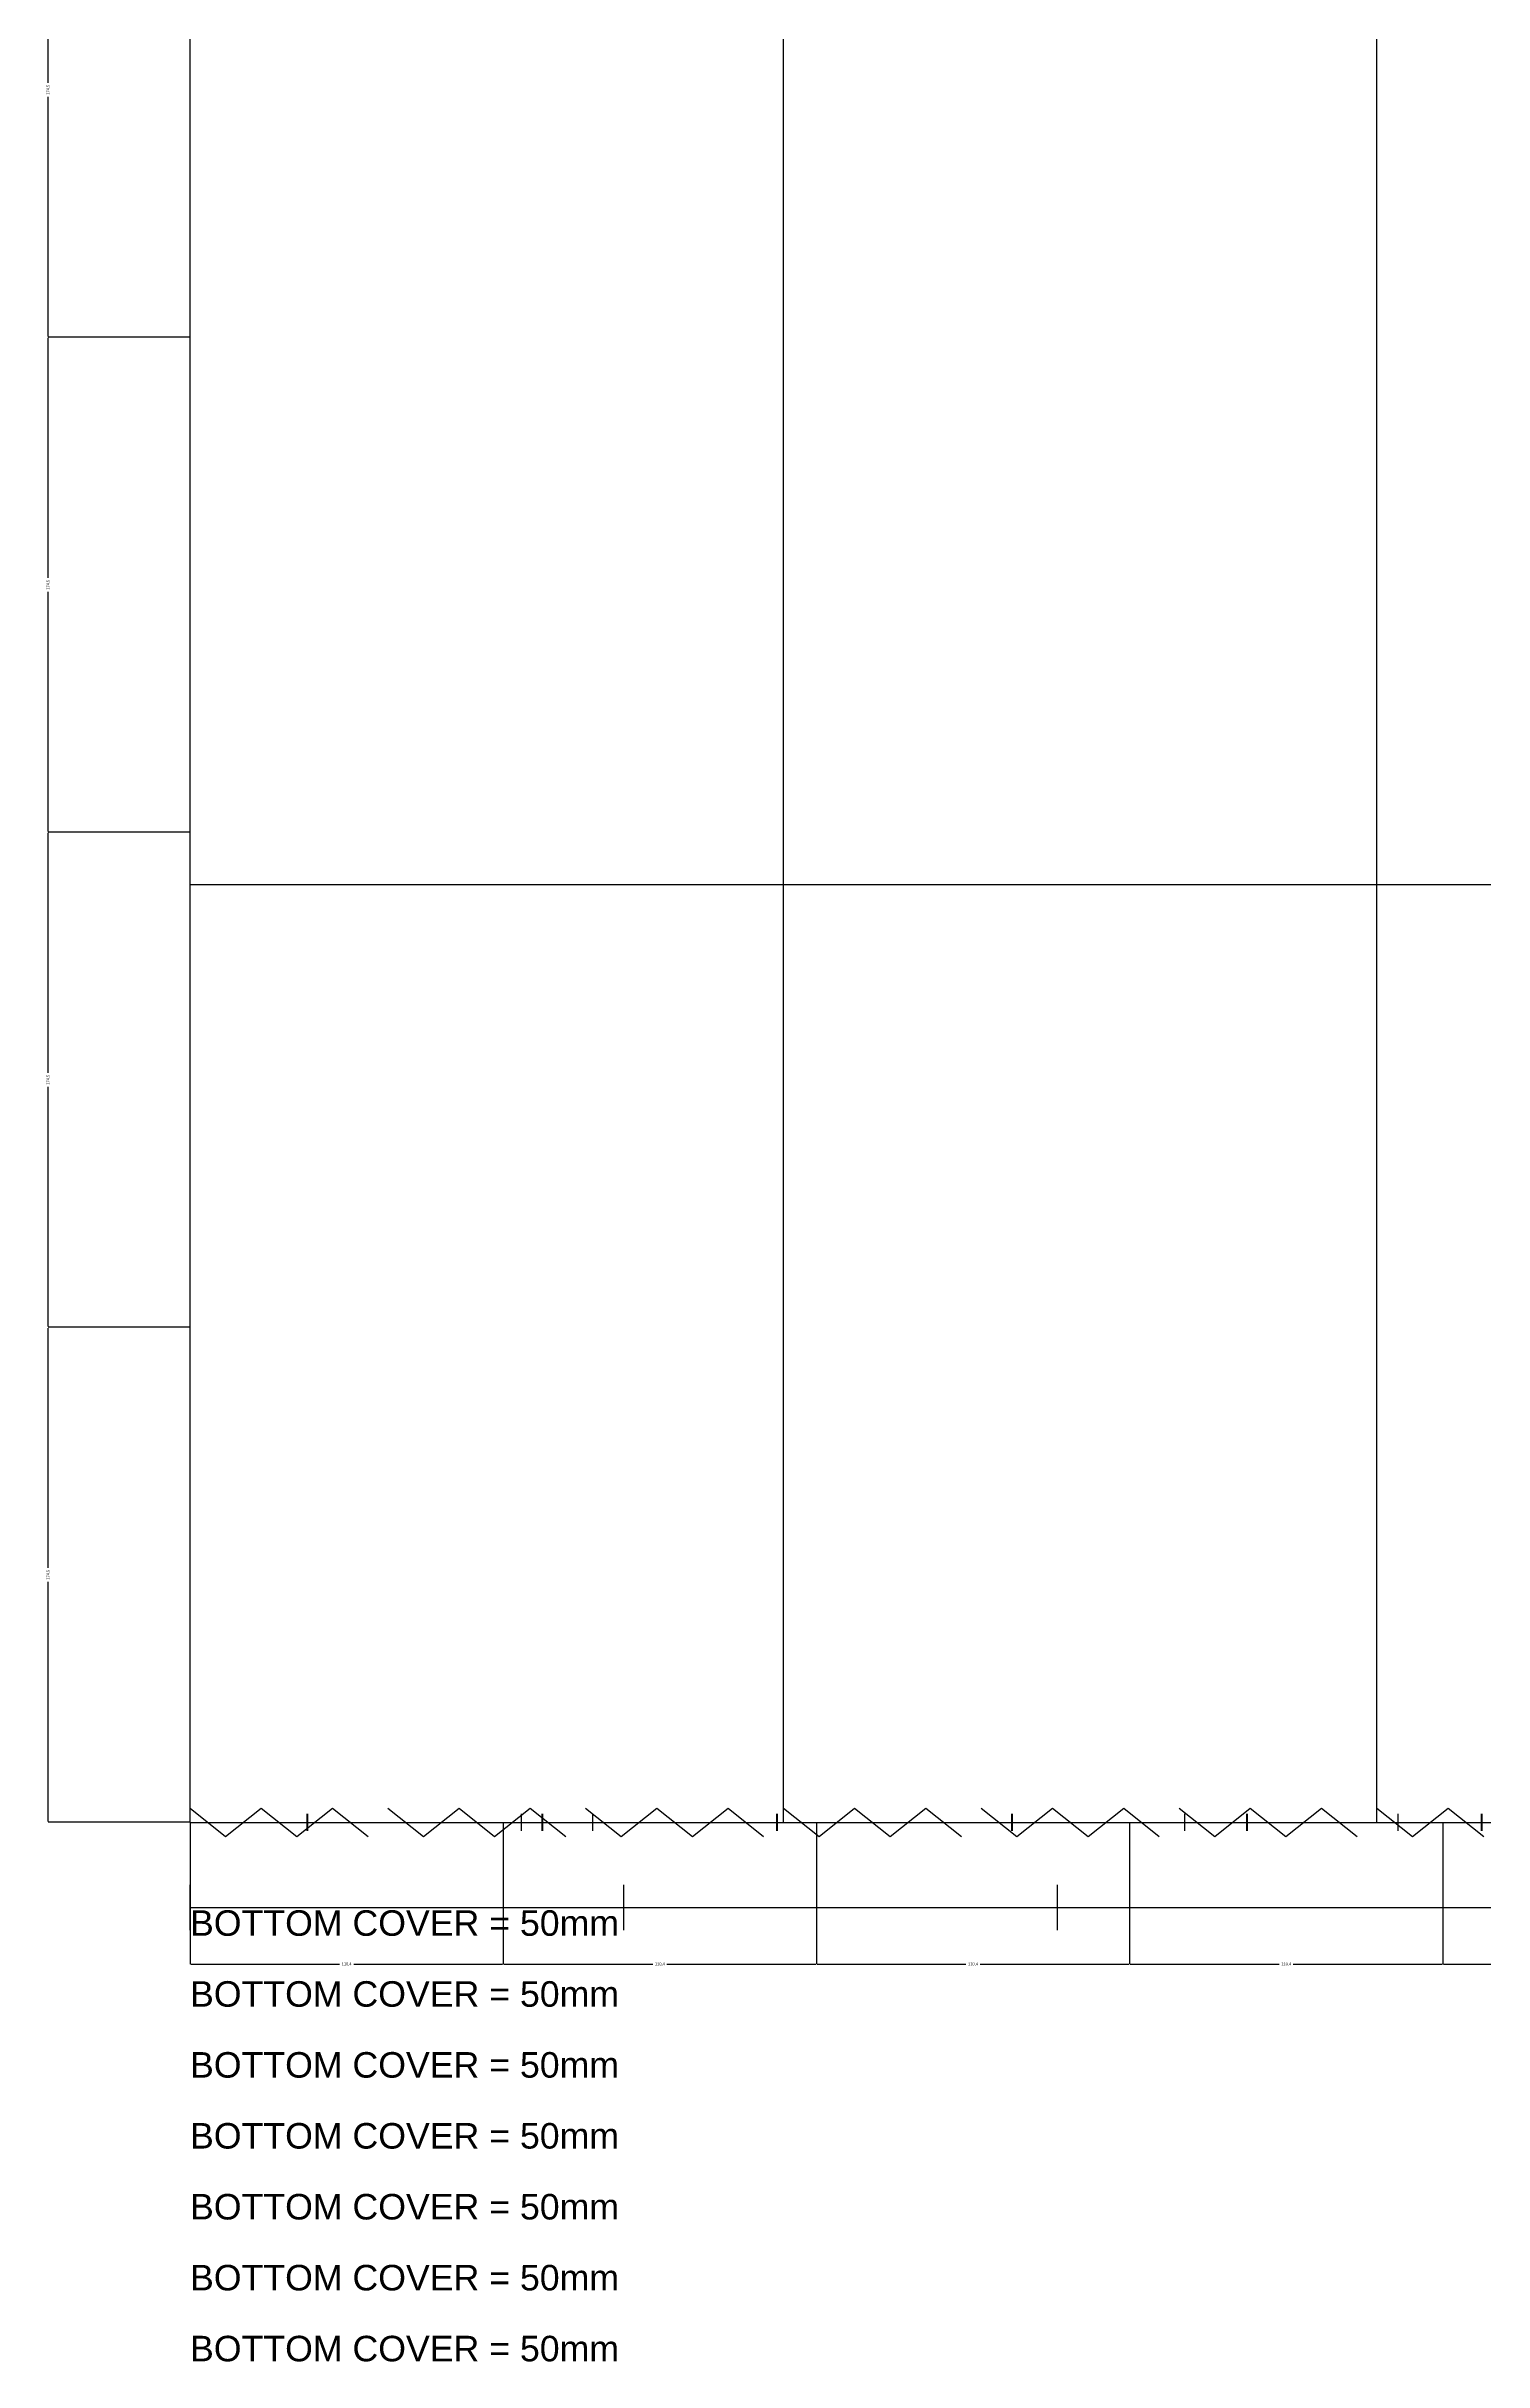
# Model space of a CAD drawing. Header units: inches. Extents: x -5298 to 11252, y 8210 to 22495.
# Drawn here: x 6446 to 6952, y 11313 to 12129 of the extents above; entities that cross this region are included whole.
import ezdxf

# ---------------------------------------------------------------- set-up
doc = ezdxf.new("R2010")
doc.units = ezdxf.units.IN
doc.header["$LTSCALE"] = 11
doc.header["$MEASUREMENT"] = 0
doc.layers.get('Defpoints').update_dxf_attribs({"color": 40})
for name, color, linetype in [('BEAM', 3, 'Continuous'), ('break', 1, 'Continuous'), ('D7', 2, 'Continuous'), ('dim', 3, 'Continuous'), ('IRON', 1, 'Continuous'), ('MABAT', 4, 'Continuous'), ('TXT', 4, 'Continuous')]:
    doc.layers.add(name, color=color, linetype=linetype)
doc.layers.add('W-Conc', color=3, linetype='Continuous', lineweight=40)
doc.styles.get("Standard").update_dxf_attribs({"font": 'arial.ttf'})
doc.dimstyles.get("Standard").update_dxf_attribs({"dimtxt": 2.5, "dimasz": 2.5, "dimexe": 1.25, "dimexo": 0.625, "dimtad": 1, "dimtxsty": 'Standard', "dimcen": 2.5, "dimazin": 3, "dimtfac": 1, "dimtmove": 0, "dimatfit": 3})

# ---------------------------------------------------------------- blocks, each defined once
blk = doc.blocks.new('_CLOSEDFILLED')
at = {"color": 0, "linetype": 'BYBLOCK'}
blk.add_solid([(-1, 0.2), (0, 0), (-1, -0.2)], dxfattribs=at)
blk = doc.blocks.new('*D1')
at = {"color": 2}
for p, q in [((6496.31, 11503.27), (6496.31, 11453.27)), ((6606.71, 11503.27), (6606.71, 11453.27)), ((6496.56, 11453.27), (6549.01, 11453.27)), ((6554.01, 11453.27), (6606.46, 11453.27))]:
    blk.add_line(p, q, dxfattribs=at)
at = {"layer": 'Defpoints'}
for p in [(6496.31, 11503.27), (6606.71, 11503.27), (6496.31, 11453.27)]:
    blk.add_point(p, dxfattribs=at)
at = {"layer": 'dim', "color": 2, "xscale": 0.25, "yscale": 0.25, "rotation": 180}
blk.add_blockref('_CLOSEDFILLED', (6496.31, 11453.27), dxfattribs=at)
at = {"layer": 'dim', "color": 2, "xscale": 0.25, "yscale": 0.25}
blk.add_blockref('_CLOSEDFILLED', (6606.71, 11453.27), dxfattribs=at)
at = {"layer": 'dim', "color": 0, "insert": (6551.51, 11453.27), "char_height": 1, "attachment_point": 5}
blk.add_mtext('110,4', dxfattribs=at)
blk = doc.blocks.new('*D2')
at = {"color": 2}
for p, q in [((6606.71, 11503.27), (6606.71, 11453.27)), ((6717.11, 11503.27), (6717.11, 11453.27)), ((6606.96, 11453.27), (6659.41, 11453.27)), ((6664.41, 11453.27), (6716.86, 11453.27))]:
    blk.add_line(p, q, dxfattribs=at)
at = {"layer": 'Defpoints'}
for p in [(6606.71, 11503.27), (6717.11, 11503.27), (6606.71, 11453.27)]:
    blk.add_point(p, dxfattribs=at)
at = {"layer": 'dim', "color": 2, "xscale": 0.25, "yscale": 0.25, "rotation": 180}
blk.add_blockref('_CLOSEDFILLED', (6606.71, 11453.27), dxfattribs=at)
at = {"layer": 'dim', "color": 2, "xscale": 0.25, "yscale": 0.25}
blk.add_blockref('_CLOSEDFILLED', (6717.11, 11453.27), dxfattribs=at)
at = {"layer": 'dim', "color": 0, "insert": (6661.91, 11453.27), "char_height": 1, "attachment_point": 5}
blk.add_mtext('110,4', dxfattribs=at)
blk = doc.blocks.new('*D3')
at = {"color": 2}
for p, q in [((6717.11, 11503.27), (6717.11, 11453.27)), ((6827.51, 11503.27), (6827.51, 11453.27)), ((6717.36, 11453.27), (6769.81, 11453.27)), ((6774.81, 11453.27), (6827.26, 11453.27))]:
    blk.add_line(p, q, dxfattribs=at)
at = {"layer": 'Defpoints'}
for p in [(6717.11, 11503.27), (6827.51, 11503.27), (6717.11, 11453.27)]:
    blk.add_point(p, dxfattribs=at)
at = {"layer": 'dim', "color": 2, "xscale": 0.25, "yscale": 0.25, "rotation": 180}
blk.add_blockref('_CLOSEDFILLED', (6717.11, 11453.27), dxfattribs=at)
at = {"layer": 'dim', "color": 2, "xscale": 0.25, "yscale": 0.25}
blk.add_blockref('_CLOSEDFILLED', (6827.51, 11453.27), dxfattribs=at)
at = {"layer": 'dim', "color": 0, "insert": (6772.31, 11453.27), "char_height": 1, "attachment_point": 5}
blk.add_mtext('110,4', dxfattribs=at)
blk = doc.blocks.new('*D4')
at = {"color": 2}
for p, q in [((6827.51, 11503.27), (6827.51, 11453.27)), ((6937.91, 11503.27), (6937.91, 11453.27)), ((6827.76, 11453.27), (6880.21, 11453.27)), ((6885.21, 11453.27), (6937.66, 11453.27))]:
    blk.add_line(p, q, dxfattribs=at)
at = {"layer": 'Defpoints'}
for p in [(6827.51, 11503.27), (6937.91, 11503.27), (6827.51, 11453.27)]:
    blk.add_point(p, dxfattribs=at)
at = {"layer": 'dim', "color": 2, "xscale": 0.25, "yscale": 0.25, "rotation": 180}
blk.add_blockref('_CLOSEDFILLED', (6827.51, 11453.27), dxfattribs=at)
at = {"layer": 'dim', "color": 2, "xscale": 0.25, "yscale": 0.25}
blk.add_blockref('_CLOSEDFILLED', (6937.91, 11453.27), dxfattribs=at)
at = {"layer": 'dim', "color": 0, "insert": (6882.71, 11453.27), "char_height": 1, "attachment_point": 5}
blk.add_mtext('110,4', dxfattribs=at)
blk = doc.blocks.new('*D5')
at = {"color": 2}
for p, q in [((6937.91, 11503.27), (6937.91, 11453.27)), ((7048.31, 11503.27), (7048.31, 11453.27)), ((6938.16, 11453.27), (6990.61, 11453.27)), ((6995.61, 11453.27), (7048.06, 11453.27))]:
    blk.add_line(p, q, dxfattribs=at)
at = {"layer": 'Defpoints'}
for p in [(6937.91, 11503.27), (7048.31, 11503.27), (6937.91, 11453.27)]:
    blk.add_point(p, dxfattribs=at)
at = {"layer": 'dim', "color": 2, "xscale": 0.25, "yscale": 0.25, "rotation": 180}
blk.add_blockref('_CLOSEDFILLED', (6937.91, 11453.27), dxfattribs=at)
at = {"layer": 'dim', "color": 2, "xscale": 0.25, "yscale": 0.25}
blk.add_blockref('_CLOSEDFILLED', (7048.31, 11453.27), dxfattribs=at)
at = {"layer": 'dim', "color": 0, "insert": (6993.11, 11453.27), "char_height": 1, "attachment_point": 5}
blk.add_mtext('110,4', dxfattribs=at)
blk = doc.blocks.new('*D73')
at = {"color": 2}
for p, q in [((6496.31, 11677.77), (6446.31, 11677.77)), ((6446.31, 11593.02), (6446.31, 11677.52)), ((6446.31, 11503.52), (6446.31, 11588.02)), ((6496.31, 11503.27), (6446.31, 11503.27))]:
    blk.add_line(p, q, dxfattribs=at)
at = {"layer": 'Defpoints'}
for p in [(6496.31, 11677.77), (6446.31, 11503.27), (6496.31, 11503.27)]:
    blk.add_point(p, dxfattribs=at)
at = {"layer": 'dim', "color": 2, "xscale": 0.25, "yscale": 0.25}
for p, rotation in [((6446.31, 11677.77), 90), ((6446.31, 11503.27), 270)]:
    blk.add_blockref('_CLOSEDFILLED', p, dxfattribs=dict(at, rotation=rotation))
at = {"layer": 'dim', "color": 0, "insert": (6446.31, 11590.52), "char_height": 1, "attachment_point": 5, "rotation": 90}
blk.add_mtext('174,5', dxfattribs=at)
blk = doc.blocks.new('*D74')
at = {"color": 2}
for p, q in [((6496.31, 11852.27), (6446.31, 11852.27)), ((6446.31, 11767.52), (6446.31, 11852.02)), ((6446.31, 11678.02), (6446.31, 11762.52)), ((6496.31, 11677.77), (6446.31, 11677.77))]:
    blk.add_line(p, q, dxfattribs=at)
at = {"layer": 'Defpoints'}
for p in [(6496.31, 11852.27), (6446.31, 11677.77), (6496.31, 11677.77)]:
    blk.add_point(p, dxfattribs=at)
at = {"layer": 'dim', "color": 2, "xscale": 0.25, "yscale": 0.25}
for p, rotation in [((6446.31, 11852.27), 90), ((6446.31, 11677.77), 270)]:
    blk.add_blockref('_CLOSEDFILLED', p, dxfattribs=dict(at, rotation=rotation))
at = {"layer": 'dim', "color": 0, "insert": (6446.31, 11765.02), "char_height": 1, "attachment_point": 5, "rotation": 90}
blk.add_mtext('174,5', dxfattribs=at)
blk = doc.blocks.new('*D75')
at = {"color": 2}
for p, q in [((6496.31, 12026.76), (6446.31, 12026.76)), ((6446.31, 11942.01), (6446.31, 12026.51)), ((6446.31, 11852.52), (6446.31, 11937.01)), ((6496.31, 11852.27), (6446.31, 11852.27))]:
    blk.add_line(p, q, dxfattribs=at)
at = {"layer": 'Defpoints'}
for p in [(6496.31, 12026.76), (6446.31, 11852.27), (6496.31, 11852.27)]:
    blk.add_point(p, dxfattribs=at)
at = {"layer": 'dim', "color": 2, "xscale": 0.25, "yscale": 0.25}
for p, rotation in [((6446.31, 12026.76), 90), ((6446.31, 11852.27), 270)]:
    blk.add_blockref('_CLOSEDFILLED', p, dxfattribs=dict(at, rotation=rotation))
at = {"layer": 'dim', "color": 0, "insert": (6446.31, 11939.51), "char_height": 1, "attachment_point": 5, "rotation": 90}
blk.add_mtext('174,5', dxfattribs=at)
blk = doc.blocks.new('*D76')
at = {"color": 2}
for p, q in [((6496.31, 12201.26), (6446.31, 12201.26)), ((6446.31, 12116.51), (6446.31, 12201.01)), ((6446.31, 12027.01), (6446.31, 12111.51)), ((6496.31, 12026.76), (6446.31, 12026.76))]:
    blk.add_line(p, q, dxfattribs=at)
at = {"layer": 'Defpoints'}
for p in [(6496.31, 12201.26), (6446.31, 12026.76), (6496.31, 12026.76)]:
    blk.add_point(p, dxfattribs=at)
at = {"layer": 'dim', "color": 2, "xscale": 0.25, "yscale": 0.25}
for p, rotation in [((6446.31, 12201.26), 90), ((6446.31, 12026.76), 270)]:
    blk.add_blockref('_CLOSEDFILLED', p, dxfattribs=dict(at, rotation=rotation))
at = {"layer": 'dim', "color": 0, "insert": (6446.31, 12114.01), "char_height": 1, "attachment_point": 5, "rotation": 90}
blk.add_mtext('174,5', dxfattribs=at)

msp = doc.modelspace()

# ---------------------------------------------------------------- linework, layer by layer
at = {"layer": 'BEAM', "color": 5}
for p, q in [((6496.312, 11503.269), (6496.312, 17785.198)), ((6705.492, 11503.269), (6705.492, 17785.198)), ((6914.672, 11503.269), (6914.672, 17785.198)), ((6496.312, 11833.897), (10470.731, 11833.897)), ((6496.312, 11503.269), (10470.731, 11503.269))]:
    msp.add_line(p, q, dxfattribs=at)
at = {"layer": 'break', "color": 7}
for p, q in [((6496.312, 11508.269), (6508.862, 11498.269)), ((6508.862, 11498.269), (6521.413, 11508.269)), ((6521.413, 11508.269), (6533.964, 11498.269)), ((6533.964, 11498.269), (6546.515, 11508.269)), ((6546.515, 11508.269), (6559.066, 11498.269)), ((6566.038, 11508.269), (6578.589, 11498.269)), ((6578.589, 11498.269), (6591.14, 11508.269)), ((6591.14, 11508.269), (6603.691, 11498.269)), ((6603.691, 11498.269), (6616.242, 11508.269)), ((6616.242, 11508.269), (6628.792, 11498.269)), ((6635.765, 11508.269), (6648.316, 11498.269)), ((6648.316, 11498.269), (6660.867, 11508.269)), ((6660.867, 11508.269), (6673.417, 11498.269)), ((6673.417, 11498.269), (6685.968, 11508.269)), ((6685.968, 11508.269), (6698.519, 11498.269)), ((6705.492, 11508.269), (6718.042, 11498.269)), ((6718.042, 11498.269), (6730.593, 11508.269)), ((6730.593, 11508.269), (6743.144, 11498.269)), ((6743.144, 11498.269), (6755.695, 11508.269)), ((6755.695, 11508.269), (6768.246, 11498.269)), ((6775.218, 11508.269), (6787.769, 11498.269)), ((6787.769, 11498.269), (6800.32, 11508.269)), ((6800.32, 11508.269), (6812.871, 11498.269)), ((6812.871, 11498.269), (6825.421, 11508.269)), ((6825.421, 11508.269), (6837.972, 11498.269)), ((6844.945, 11508.269), (6857.496, 11498.269)), ((6857.496, 11498.269), (6870.047, 11508.269)), ((6870.047, 11508.269), (6882.597, 11498.269)), ((6882.597, 11498.269), (6895.148, 11508.269)), ((6895.148, 11508.269), (6907.699, 11498.269)), ((6914.672, 11508.269), (6927.222, 11498.269)), ((6927.222, 11498.269), (6939.773, 11508.269)), ((6939.773, 11508.269), (6952.324, 11498.269))]:
    msp.add_line(p, q, dxfattribs=at)
at = {"layer": 'D7', "color": 4}
for p, q in [((6613.206, 11500.269), (6613.206, 11506.269)), ((6846.996, 11500.269), (6846.996, 11506.269))]:
    msp.add_line(p, q, dxfattribs=at)
at = {"layer": 'IRON', "color": 1}
for p, q in [((6496.312, 11465.269), (6496.312, 11481.269)), ((6649.174, 11465.269), (6649.174, 11481.269)), ((6802.036, 11465.269), (6802.036, 11481.269)), ((6496.312, 11473.269), (10470.731, 11473.269))]:
    msp.add_line(p, q, dxfattribs=at)
at = {"layer": 'MABAT', "color": 3}
for p, q in [((6638.255, 11500.269), (6638.255, 11506.269)), ((6922.142, 11500.269), (6922.142, 11506.269))]:
    msp.add_line(p, q, dxfattribs=at)
at = {"layer": 'W-Conc', "color": 2}
for p, q in [((6537.712, 11500.269), (6537.712, 11506.269)), ((6620.512, 11500.269), (6620.512, 11506.269)), ((6703.313, 11500.269), (6703.313, 11506.269)), ((6786.113, 11500.269), (6786.113, 11506.269)), ((6868.913, 11500.269), (6868.913, 11506.269)), ((6951.714, 11500.269), (6951.714, 11506.269))]:
    msp.add_line(p, q, dxfattribs=at)

# ---------------------------------------------------------------- texts
at = {"layer": 'TXT', "color": 4}
for p in [(6496.312, 11463.269), (6496.312, 11438.269), (6496.312, 11413.269), (6496.312, 11388.269), (6496.312, 11363.269), (6496.312, 11338.269), (6496.312, 11313.269)]:
    msp.add_text('BOTTOM COVER = 50mm', height=9, dxfattribs=at).set_placement(p)

# ---------------------------------------------------------------- dimensions: what is measured, and where the dimension line sits
at = {"layer": 'dim', "color": 2}
for base, p1, p2, picture, middle in [((6446.312, 12026.763), (6496.312, 12026.763), (6496.312, 12201.261), '*D76', (6446.312, 12114.012)), ((6446.312, 11852.265), (6496.312, 11852.265), (6496.312, 12026.763), '*D75', (6446.312, 11939.514)), ((6446.312, 11677.767), (6496.312, 11677.767), (6496.312, 11852.265), '*D74', (6446.312, 11765.016)), ((6446.312, 11503.269), (6496.312, 11503.269), (6496.312, 11677.767), '*D73', (6446.312, 11590.518))]:
    dim = msp.add_linear_dim(base=base, p1=p1, p2=p2, angle=90, dimstyle='Standard', dxfattribs=at)
    dim.commit()
    dim.dimension.update_dxf_attribs({"geometry": picture, "text_midpoint": middle})
for base, p1, p2, picture, middle in [((6496.312, 11453.269), (6496.312, 11503.269), (6606.712, 11503.269), '*D1', (6551.512, 11453.269)), ((6606.712, 11453.269), (6606.712, 11503.269), (6717.113, 11503.269), '*D2', (6661.912, 11453.269)), ((6717.113, 11453.269), (6717.113, 11503.269), (6827.513, 11503.269), '*D3', (6772.313, 11453.269)), ((6827.513, 11453.269), (6827.513, 11503.269), (6937.914, 11503.269), '*D4', (6882.714, 11453.269)), ((6937.914, 11453.269), (6937.914, 11503.269), (7048.314, 11503.269), '*D5', (6993.114, 11453.269))]:
    dim = msp.add_linear_dim(base=base, p1=p1, p2=p2, dimstyle='Standard', dxfattribs=at)
    dim.commit()
    dim.dimension.update_dxf_attribs({"geometry": picture, "text_midpoint": middle})

doc.saveas('drawing.dxf')
